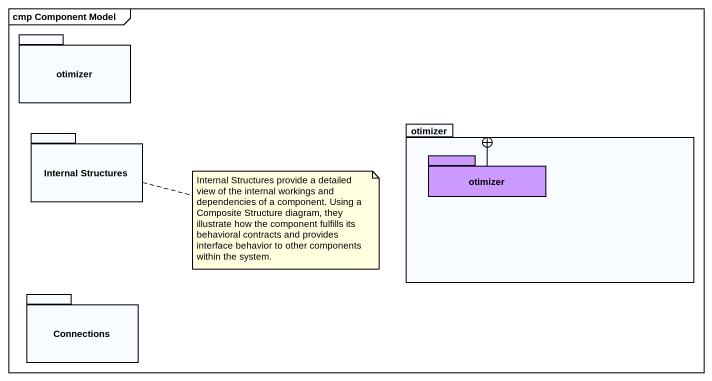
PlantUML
@startuml
mainframe cmp Component Model
package otimizer {
}
package "Internal Structures" as Internal_Structures {
}
package "otimizer" as otimizer_2 {
  package "otimizer" as otimizer_3 #CC99FF {
  }
}
package Connections {
}
otimizer_3 -right-+ otimizer_2
note right of Internal_Structures : Internal Structures provide a detailed view of the internal workings and dependencies of a component. Using a Composite Structure diagram, they illustrate how the component fulfills its behavioral contracts and provides interface behavior to other components within the system.
@enduml
